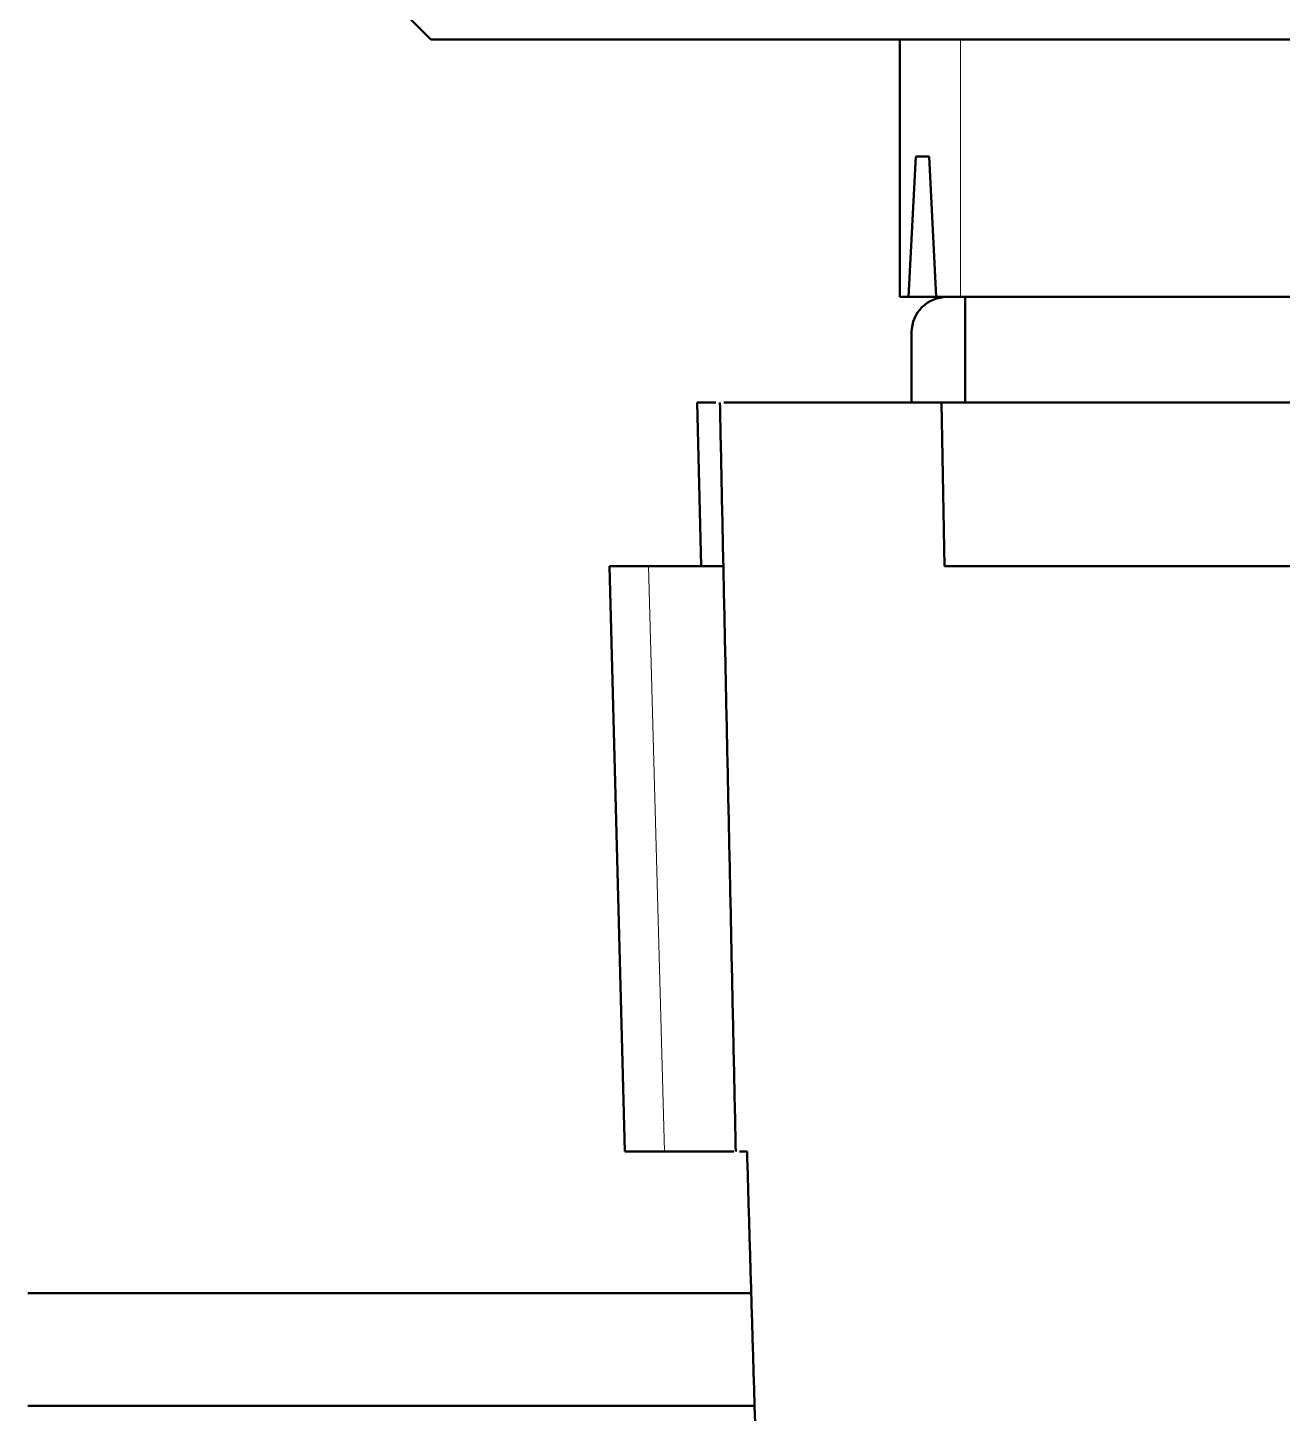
# Paper-space layout 'Layout1' of a CAD drawing. Header units: millimetres. Extents: x 69 to 348, y 30 to 269.
# Drawn here: x 203.96 to 225.39, y 132.96 to 156.63 of the extents above; entities that cross this region are included whole.
import ezdxf

# ---------------------------------------------------------------- set-up
doc = ezdxf.new("R2010")
doc.units = ezdxf.units.MM
doc.layers.add('170', color=7, linetype='Continuous', true_color=0xffffff)

psp = doc.layouts.get("Layout1")

# ---------------------------------------------------------------- linework, layer by layer
at = {"layer": '170', "color": 155, "linetype": 'Continuous', "lineweight": 50}
for p, q in [((210.442, 156.829), (210.842, 156.429)), ((218.856, 156.429), (218.856, 152.029)), ((219.126, 154.429), (219.002, 152.029)), ((219.353, 154.429), (219.126, 154.429)), ((219.476, 152.029), (219.353, 154.429)), ((219.002, 152.029), (218.86, 152.029)), ((219.476, 152.029), (219.002, 152.029)), ((219.704, 152.029), (219.476, 152.029)), ((219.969, 152.029), (219.969, 150.229)), ((227.907, 152.029), (223.469, 152.029)), ((219.056, 151.429), (219.056, 150.229)), ((215.393, 150.229), (215.462, 147.429)), ((219.566, 150.229), (219.616, 147.429)), ((219.566, 150.229), (226.689, 150.229)), ((213.894, 147.429), (214.155, 137.429)), ((215.84, 147.429), (215.348, 147.429)), ((216.021, 137.429), (215.616, 137.429)), ((203.956, 135.013), (216.316, 135.013)), ((203.956, 135.013), (216.316, 135.013)), ((216.372, 133.087), (203.956, 133.087)), ((216.372, 133.087), (203.956, 133.087))]:
    psp.add_line(p, q, dxfattribs=at)
at = {"layer": '170', "color": 155, "linetype": 'Continuous', "lineweight": 13}
for p, q in [((219.888, 152.029), (219.888, 156.429)), ((214.562, 147.429), (214.833, 137.429))]:
    psp.add_line(p, q, dxfattribs=at)
at = {"layer": '170', "color": 155, "linetype": 'Continuous', "lineweight": 50}
psp.add_arc((219.656, 151.429), 0.6, 90, 180, dxfattribs=at)
for points, knots in [([(254.042, 156.429), (253.627, 156.429), (252.398, 156.429), (250.402, 156.429), (249.139, 156.429), (246.145, 156.429), (242.624, 156.429), (238.712, 156.429), (234.56, 156.429), (230.325, 156.429), (226.172, 156.429), (222.261, 156.429), (218.74, 156.429), (215.746, 156.429), (213.393, 156.429), (211.773, 156.429), (210.946, 156.429), (210.842, 156.429)], [0, 0, 0.00961, 0.038064, 0.084269, 0.113498, 0.182805, 0.264301, 0.354854, 0.450985, 0.548999, 0.64513, 0.735685, 0.817182, 0.886491, 0.940949, 0.978462, 0.997589, 1, 1]), ([(220.789, 152.029), (220.229, 152.029), (219.704, 152.029)], [0, 0, 0.515885, 1, 1]), ([(223.469, 152.029), (222.43, 152.029), (220.789, 152.029)], [0, 0, 0.387558, 1, 1]), ([(215.393, 150.229), (215.41, 150.229), (215.428, 150.229), (215.465, 150.229), (215.533, 150.229), (215.597, 150.229), (215.62, 150.229), (215.67, 150.229), (215.711, 150.229)], [0, 0, 0.05398, 0.109131, 0.225221, 0.440492, 0.640479, 0.71423, 0.871163, 1, 1]), ([(219.566, 150.229), (218.14, 150.229), (215.845, 150.229)], [0, 0, 0.383072, 1, 1]), ([(214.364, 147.429), (214.386, 147.429), (214.451, 147.429), (214.542, 147.429), (214.655, 147.429), (214.788, 147.429), (214.936, 147.429), (215.097, 147.429), (215.179, 147.429), (215.348, 147.429)], [0, 0, 0.022873, 0.088782, 0.18103, 0.29573, 0.43114, 0.581588, 0.744744, 0.828674, 1, 1]), ([(219.616, 147.429), (221.324, 147.429), (225.197, 147.429), (227.306, 147.429)], [0, 0, 0.22202, 0.725688, 1, 1]), ([(214.633, 137.429), (214.685, 137.429), (214.763, 137.429), (214.812, 137.429), (214.925, 137.429), (215.058, 137.429), (215.205, 137.429), (215.366, 137.429), (215.532, 137.429), (215.616, 137.429)], [0, 0, 0.052907, 0.132488, 0.181801, 0.296549, 0.431917, 0.582167, 0.745134, 0.913882, 1, 1])]:
    psp.add_open_spline(points, degree=1, knots=knots, dxfattribs=at)
for points in [[(218.86, 152.029), (218.856, 152.029)], [(215.78, 150.229), (216.051, 137.429)], [(213.894, 147.429), (214.364, 147.429)], [(214.155, 137.429), (214.633, 137.429)], [(216.244, 137.429), (216.115, 137.429)], [(216.38, 132.829), (216.244, 137.429)]]:
    psp.add_open_spline(points, degree=1, dxfattribs=at)

doc.saveas('drawing.dxf')
